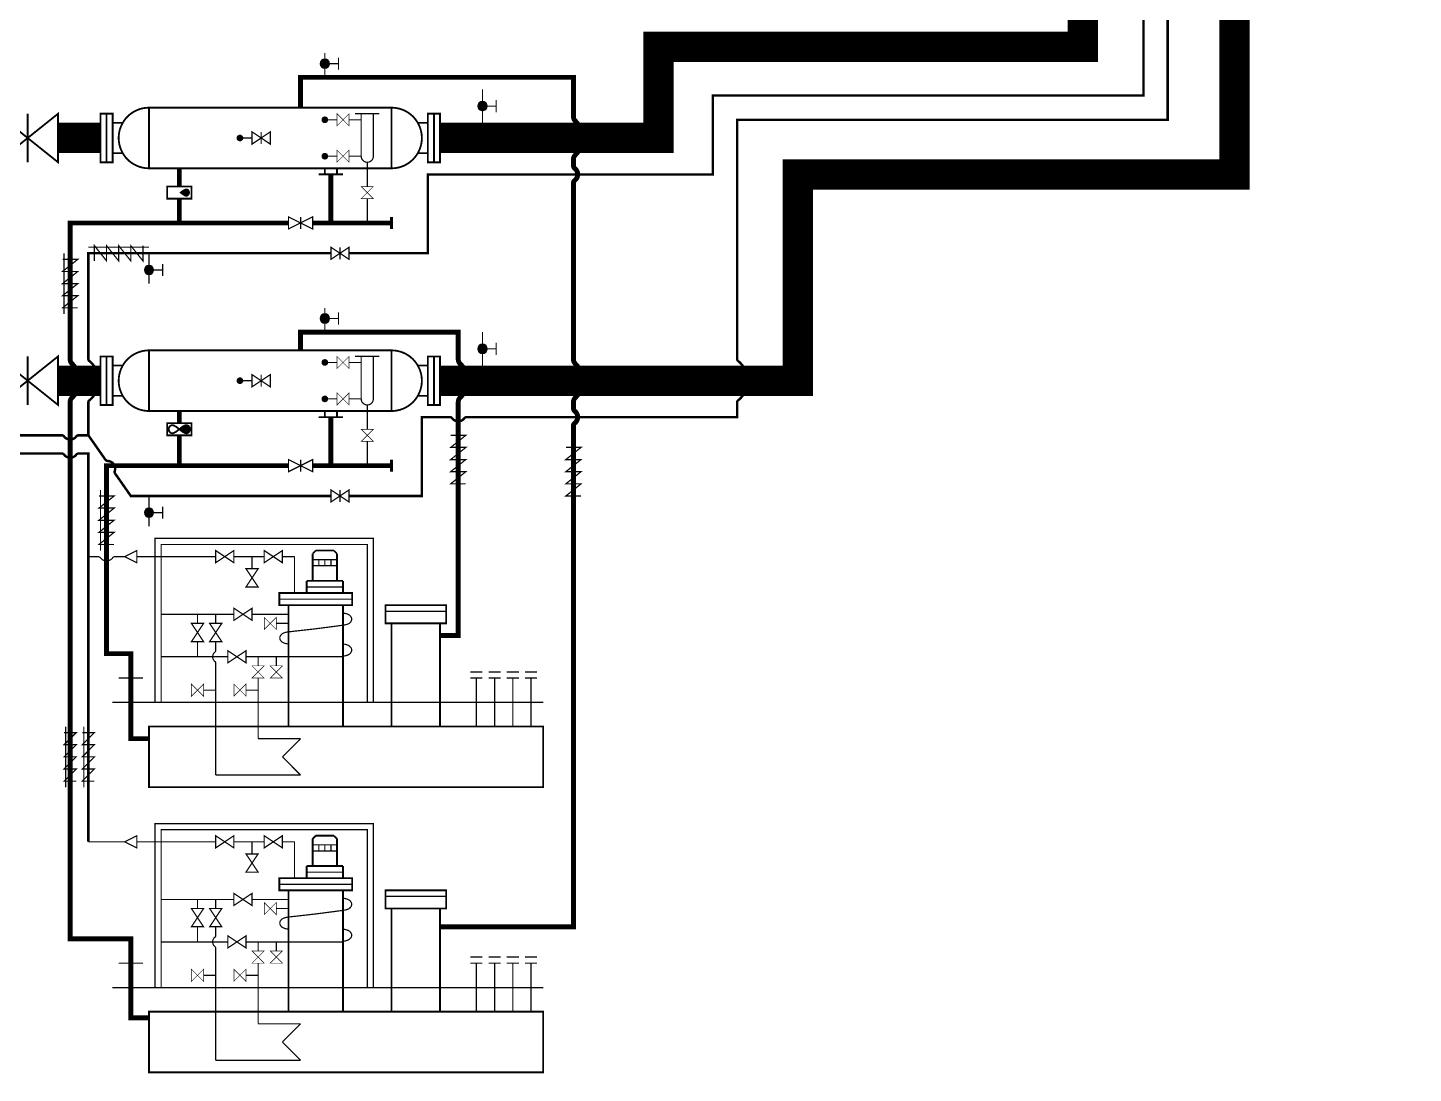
# Model space of a CAD drawing. Header units: millimetres. Extents: x 0 to 2500, y 0 to 1760.
# Drawn here: x 2044 to 2272.5, y 1408.8 to 1581.2 of the extents above; entities that cross this region are included whole.
import ezdxf

# ---------------------------------------------------------------- set-up
doc = ezdxf.new("R2010")
doc.units = ezdxf.units.MM
for name, color, linetype in [('Вентили 10', 7, 'Continuous'), ('Вентили 50', 7, 'Continuous'), ('Емкости', 7, 'Continuous'), ('Задвижки 100', 7, 'Continuous'), ('Задвижки 1000', 7, 'Continuous'), ('Задвижки 50', 7, 'Continuous'), ('Краны 15', 7, 'Continuous'), ('Трубы 1020', 7, 'Continuous'), ('Трубы 108', 7, 'Continuous'), ('Трубы 25', 7, 'Continuous'), ('Трубы 32', 7, 'Continuous'), ('Трубы 57', 7, 'Continuous')]:
    doc.layers.add(name, color=color, linetype=linetype)

# ---------------------------------------------------------------- blocks, each defined once
blk = doc.blocks.new('Вентиль 10')
at = {"layer": 'Вентили 10', "const_width": 0.1}
blk.add_lwpolyline([(2, -1), (2, 1), (0, -1), (0, 1)], close=True, dxfattribs=at)
blk = doc.blocks.new('Задвижка 50')
at = {"layer": 'Задвижки 50', "const_width": 0.2}
blk.add_lwpolyline([(3, -1), (3, 1), (0, -1), (0, 1)], close=True, dxfattribs=at)
blk.add_lwpolyline([(1.5, 1), (1.5, -1)], dxfattribs=at)
blk = doc.blocks.new('Кран 15')
at = {"layer": 'Краны 15'}
blk.add_hatch(color=256, dxfattribs=at).paths.add_polyline_path([(-0.75, 0.75, 1), (0.75, 0.75, 1)])
at = {"layer": 'Краны 15', "const_width": 0.2}
for points in [[(-2.25, 1.75), (-2.25, -0.25)], [(-0.75, 0.75), (-2.25, 0.75)]]:
    blk.add_lwpolyline(points, dxfattribs=at)
at = {"layer": 'Краны 15'}
blk.add_lwpolyline([(-0.75, 0.75, 1), (0.75, 0.75, 1), (-0.75, 0.75, 1)], format="xyb", dxfattribs=at)
blk = doc.blocks.new('Заглушка 108')
at = {"layer": 'Трубы 108', "const_width": 0.5}
blk.add_lwpolyline([(0, 1), (0, -1)], dxfattribs=at)
blk = doc.blocks.new('Задвижка 100')
at = {"layer": 'Задвижки 100', "const_width": 0.2}
blk.add_lwpolyline([(0, -1), (0, 1), (4, -1), (4, 1)], close=True, dxfattribs=at)
blk.add_lwpolyline([(2, 1), (2, -1)], dxfattribs=at)
blk = doc.blocks.new('Пересеч. 57-108')
at = {"layer": 'Трубы 57', "const_width": 0.4}
blk.add_lwpolyline([(-1.4, 0, -0.236068), (-1, -0.2, 0.236068), (0, -0.7, 0.236068), (1, -0.2, -0.236068), (1.4, 0)], format="xyb", dxfattribs=at)
blk = doc.blocks.new('Задвижки 1000')
at = {"layer": 'Задвижки 1000', "const_width": 0.3}
blk.add_lwpolyline([(10, -4), (10, 4), (0, -4), (0, 4)], close=True, dxfattribs=at)
blk.add_lwpolyline([(5, 4), (5, -4)], dxfattribs=at)
blk = doc.blocks.new('Пересеч. 108-720')
at = {"layer": 'Трубы 108', "const_width": 0.8}
blk.add_lwpolyline([(-3.5, 0, -0.205258), (-2.8, -0.3, 0.20548), (0, -1.5, 0.20548), (2.8, -0.3, -0.205258), (3.5, 0)], format="xyb", dxfattribs=at)
blk = doc.blocks.new('Пересеч. 57-1020')
at = {"layer": 'Трубы 57'}
blk.add_lwpolyline([(-3.5, 0, 0.4, 0.4, -0.236068), (-3.3, -0.1, 0.4, 0.4, 0.215584), (0, -1.8, 0.4, 0.4, 0.215584), (3.3, -0.1, 0.4, 0.4, -0.236068), (3.5, 0, 0, 0, 0)], format="xyseb", dxfattribs=at)
blk = doc.blocks.new('Пересеч. 108-108')
at = {"layer": 'Трубы 108'}
blk.add_lwpolyline([(-1.4, 0, 0.8, 0.8, -0.236068), (-1, -0.2, 0.8, 0.8, 0.236068), (0, -0.7, 0.8, 0.8, 0.236068), (1, -0.2, 0.8, 0.8, -0.236068), (1.4, 0, 0, 0, 0)], format="xyseb", dxfattribs=at)
blk = doc.blocks.new('Вентиль 50')
at = {"layer": 'Вентили 50', "const_width": 0.2}
blk.add_lwpolyline([(3, -1), (3, 1), (0, -1), (0, 1)], close=True, dxfattribs=at)
blk = doc.blocks.new('Пересеч. 32-159')
at = {"layer": 'Трубы 32', "const_width": 0.2}
blk.add_lwpolyline([(-1.4, 0, -0.236068), (-1, -0.2, 0.236068), (0, -0.7, 0.236068), (1, -0.2, -0.236068), (1.4, 0)], format="xyb", dxfattribs=at)
blk = doc.blocks.new('Стрелка 32 п.')
at = {"layer": 'Трубы 32', "const_width": 0.2}
blk.add_lwpolyline([(-1, 0), (1, 0), (0, -2)], close=True, dxfattribs=at)

msp = doc.modelspace()

# ---------------------------------------------------------------- hatches: boundary and pattern name
for points in [[(2069.76, 1554.54), (2069.61, 1554.46), (2069.46, 1554.36), (2069.31, 1554.24), (2069.16, 1554.12), (2069, 1554), (2069.16, 1553.88), (2069.31, 1553.76), (2069.46, 1553.64), (2069.61, 1553.54), (2069.76, 1553.46), (2069.9, 1553.39), (2070.04, 1553.35), (2070.17, 1553.33), (2070.29, 1553.35), (2070.4, 1553.39), (2070.5, 1553.46), (2070.58, 1553.54), (2070.65, 1553.64), (2070.71, 1553.76), (2070.74, 1553.88), (2070.75, 1554), (2070.74, 1554.12), (2070.71, 1554.24), (2070.65, 1554.36), (2070.58, 1554.46), (2070.5, 1554.54), (2070.4, 1554.61), (2070.29, 1554.65), (2070.17, 1554.67), (2070.04, 1554.65), (2069.9, 1554.61)], [(2069.76, 1515.54), (2069.61, 1515.46), (2069.46, 1515.36), (2069.31, 1515.24), (2069.16, 1515.12), (2069, 1515), (2069.16, 1514.88), (2069.31, 1514.76), (2069.46, 1514.64), (2069.61, 1514.54), (2069.76, 1514.46), (2069.9, 1514.39), (2070.04, 1514.35), (2070.17, 1514.33), (2070.29, 1514.35), (2070.4, 1514.39), (2070.5, 1514.46), (2070.58, 1514.54), (2070.65, 1514.64), (2070.71, 1514.76), (2070.74, 1514.88), (2070.75, 1515), (2070.74, 1515.12), (2070.71, 1515.24), (2070.65, 1515.36), (2070.58, 1515.46), (2070.5, 1515.54), (2070.4, 1515.61), (2070.29, 1515.65), (2070.17, 1515.67), (2070.04, 1515.65), (2069.9, 1515.61)]]:
    msp.add_hatch(color=256).paths.add_polyline_path(points)
at = {"layer": 'Емкости'}
for points in [[(2093.5, 1566, 1), (2092.5, 1566, 1)], [(2079.5, 1563, 1), (2078.5, 1563, 1)], [(2093.5, 1560, 1), (2092.5, 1560, 1)], [(2093.5, 1526, 1), (2092.5, 1526, 1)], [(2079.5, 1523, 1), (2078.5, 1523, 1)], [(2093.5, 1520, 1), (2092.5, 1520, 1)]]:
    msp.add_hatch(color=256, dxfattribs=at).paths.add_polyline_path(points)

# ---------------------------------------------------------------- linework, layer by layer
at = {"const_width": 0.3}
for points in [[(2067, 1555), (2071, 1555), (2071, 1553), (2067, 1553)], [(2067, 1516), (2071, 1516), (2071, 1514), (2067, 1514)], [(2067.83, 1515.67), (2067.96, 1515.65), (2068.1, 1515.61), (2068.24, 1515.54), (2068.39, 1515.46), (2068.54, 1515.36), (2068.69, 1515.24), (2068.84, 1515.12), (2069, 1515), (2069.16, 1514.88), (2069.31, 1514.76), (2069.46, 1514.64), (2069.61, 1514.54), (2069.76, 1514.46), (2069.9, 1514.39), (2070.04, 1514.35), (2070.17, 1514.33), (2070.29, 1514.35), (2070.4, 1514.39), (2070.5, 1514.46), (2070.58, 1514.54), (2070.65, 1514.64), (2070.71, 1514.76), (2070.74, 1514.88), (2070.75, 1515), (2070.74, 1515.12), (2070.71, 1515.24), (2070.65, 1515.36), (2070.58, 1515.46), (2070.5, 1515.54), (2070.4, 1515.61), (2070.29, 1515.65), (2070.17, 1515.67), (2070.04, 1515.65), (2069.9, 1515.61), (2069.76, 1515.54), (2069.61, 1515.46), (2069.46, 1515.36), (2069.31, 1515.24), (2069.16, 1515.12), (2069, 1515), (2068.84, 1514.88), (2068.69, 1514.76), (2068.54, 1514.64), (2068.39, 1514.54), (2068.24, 1514.46), (2068.1, 1514.39), (2067.96, 1514.35), (2067.83, 1514.33), (2067.71, 1514.35), (2067.6, 1514.39), (2067.5, 1514.46), (2067.42, 1514.54), (2067.35, 1514.64), (2067.29, 1514.76), (2067.26, 1514.88), (2067.25, 1515), (2067.26, 1515.12), (2067.29, 1515.24), (2067.35, 1515.36), (2067.42, 1515.46), (2067.5, 1515.54), (2067.6, 1515.61), (2067.71, 1515.65)], [(2097.5, 1488), (2097.5, 1486), (2085.5, 1486), (2085.5, 1488)], [(2113, 1486), (2113, 1483), (2103, 1483), (2103, 1486)], [(2064, 1466), (2064, 1456), (2129, 1456), (2129, 1466)], [(2097.5, 1441), (2097.5, 1439), (2085.5, 1439), (2085.5, 1441)], [(2113, 1439), (2113, 1436), (2103, 1436), (2103, 1439)], [(2064, 1419), (2064, 1409), (2129, 1409), (2129, 1419)]]:
    msp.add_lwpolyline(points, close=True, dxfattribs=at)
for points, const_width in [([(2064, 1545), (2054, 1545)], 0.2), ([(2050, 1544), (2050, 1534)], 0.2), ([(2056, 1505), (2056, 1495)], 0.2), ([(2091.5, 1495), (2091, 1494.5)], 0.3), ([(2091, 1490), (2091, 1494.5)], 0.3), ([(2094.5, 1495), (2091.5, 1495)], 0.3), ([(2095, 1494.5), (2094.5, 1495)], 0.3), ([(2095, 1490), (2095, 1494.5)], 0.3), ([(2095, 1493.5), (2091, 1493.5)], 0.2), ([(2095, 1492.5), (2091, 1492.5)], 0.2), ([(2092, 1493.5), (2092, 1492.5)], 0.2), ([(2093, 1493.5), (2093, 1492.5)], 0.2), ([(2094, 1493.5), (2094, 1492.5)], 0.2), ([(2096, 1490), (2090, 1490)], 0.3), ([(2090, 1490), (2090, 1488)], 0.3), ([(2096, 1488), (2096, 1490)], 0.3), ([(2096, 1489), (2090, 1489)], 0.2), ([(2097.5, 1487), (2085.5, 1487)], 0.2), ([(2087, 1466), (2087, 1486)], 0.3), ([(2096, 1466), (2096, 1486)], 0.3), ([(2113, 1485), (2103, 1485)], 0.2), ([(2104, 1466), (2104, 1483)], 0.3), ([(2112, 1466), (2112, 1483)], 0.3), ([(2119, 1475), (2117, 1475)], 0.2), ([(2119, 1474), (2117, 1474)], 0.2), ([(2118, 1466), (2118, 1474)], 0.2), ([(2122, 1475), (2120, 1475)], 0.2), ([(2122, 1474), (2120, 1474)], 0.2), ([(2121, 1466), (2121, 1474)], 0.2), ([(2125, 1475), (2123, 1475)], 0.2), ([(2125, 1474), (2123, 1474)], 0.2), ([(2124, 1466), (2124, 1474)], 0.2), ([(2128, 1475), (2126, 1475)], 0.2), ([(2128, 1474), (2126, 1474)], 0.2), ([(2127, 1466), (2127, 1474)], 0.2), ([(2050.25, 1466), (2050.25, 1456)], 0.2), ([(2053.25, 1466), (2053.25, 1456)], 0.2), ([(2091.5, 1448), (2091, 1447.5)], 0.3), ([(2091, 1443), (2091, 1447.5)], 0.3), ([(2095, 1446.5), (2091, 1446.5)], 0.2), ([(2094.5, 1448), (2091.5, 1448)], 0.3), ([(2092, 1446.5), (2092, 1445.5)], 0.2), ([(2093, 1446.5), (2093, 1445.5)], 0.2), ([(2094, 1446.5), (2094, 1445.5)], 0.2), ([(2095, 1447.5), (2094.5, 1448)], 0.3), ([(2095, 1443), (2095, 1447.5)], 0.3), ([(2095, 1445.5), (2091, 1445.5)], 0.2), ([(2096, 1443), (2090, 1443)], 0.3), ([(2090, 1443), (2090, 1441)], 0.3), ([(2096, 1442), (2090, 1442)], 0.2), ([(2096, 1441), (2096, 1443)], 0.3), ([(2097.5, 1440), (2085.5, 1440)], 0.2), ([(2087, 1419), (2087, 1439)], 0.3), ([(2096, 1419), (2096, 1439)], 0.3), ([(2113, 1438), (2103, 1438)], 0.2), ([(2104, 1419), (2104, 1436)], 0.3), ([(2112, 1419), (2112, 1436)], 0.3), ([(2119, 1428), (2117, 1428)], 0.2), ([(2119, 1427), (2117, 1427)], 0.2), ([(2118, 1419), (2118, 1427)], 0.2), ([(2122, 1428), (2120, 1428)], 0.2), ([(2122, 1427), (2120, 1427)], 0.2), ([(2121, 1419), (2121, 1427)], 0.2), ([(2125, 1428), (2123, 1428)], 0.2), ([(2125, 1427), (2123, 1427)], 0.2), ([(2124, 1419), (2124, 1427)], 0.2), ([(2128, 1428), (2126, 1428)], 0.2), ([(2128, 1427), (2126, 1427)], 0.2), ([(2127, 1419), (2127, 1427)], 0.2)]:
    msp.add_lwpolyline(points, dxfattribs=dict(const_width=const_width))
for points in [[(2063, 1545.25, 0.2, 0.2, 0), (2063, 1542.75, 0.2, 0.2, 0), (2061, 1545.25, 0.2, 0.2, 0), (2061, 1542.75, 0.2, 0.2, 0), (2059, 1545.25, 0.2, 0.2, 0), (2059, 1542.75, 0.2, 0.2, 0), (2057, 1545.25, 0.2, 0.2, 0), (2057, 1542.75, 0.2, 0.2, 0), (2055, 1545.25, 0.2, 0.2, 0), (2055, 1542.75, 0, 0, 0)], [(2049.75, 1543, 0.2, 0.2, 0), (2052.25, 1543, 0.2, 0.2, 0), (2049.75, 1541, 0.2, 0.2, 0), (2052.25, 1541, 0.2, 0.2, 0), (2049.75, 1539, 0.2, 0.2, 0), (2052.25, 1539, 0.2, 0.2, 0), (2049.75, 1537, 0.2, 0.2, 0), (2052.25, 1537, 0.2, 0.2, 0), (2049.75, 1535, 0.2, 0.2, 0), (2052.25, 1535, 0, 0, 0)], [(2113.75, 1514, 0.2, 0.2, 0), (2116.25, 1514, 0.2, 0.2, 0), (2113.75, 1512, 0.2, 0.2, 0), (2116.25, 1512, 0.2, 0.2, 0), (2113.75, 1510, 0.2, 0.2, 0), (2116.25, 1510, 0.2, 0.2, 0), (2113.75, 1508, 0.2, 0.2, 0), (2116.25, 1508, 0.2, 0.2, 0), (2113.75, 1506, 0.2, 0.2, 0), (2116.25, 1506, 0, 0, 0)], [(2132.75, 1512, 0.2, 0.2, 0), (2135.25, 1512, 0.2, 0.2, 0), (2132.75, 1510, 0.2, 0.2, 0), (2135.25, 1510, 0.2, 0.2, 0), (2132.75, 1508, 0.2, 0.2, 0), (2135.25, 1508, 0.2, 0.2, 0), (2132.75, 1506, 0.2, 0.2, 0), (2135.25, 1506, 0.2, 0.2, 0), (2132.75, 1504, 0.2, 0.2, 0), (2135.25, 1504, 0, 0, 0)], [(2055.75, 1504, 0.2, 0.2, 0), (2058.25, 1504, 0.2, 0.2, 0), (2055.75, 1502, 0.2, 0.2, 0), (2058.25, 1502, 0.2, 0.2, 0), (2055.75, 1500, 0.2, 0.2, 0), (2058.25, 1500, 0.2, 0.2, 0), (2055.75, 1498, 0.2, 0.2, 0), (2058.25, 1498, 0.2, 0.2, 0), (2055.75, 1496, 0.2, 0.2, 0), (2058.25, 1496, 0, 0, 0)], [(2101, 1470, 0.2, 0.2, 0), (2101, 1497, 0.2, 0.2, 0), (2065, 1497, 0.2, 0.2, 0), (2065, 1470, 0, 0, 0)], [(2100, 1470, 0.2, 0.2, 0), (2100, 1496, 0.2, 0.2, 0), (2066, 1496, 0.2, 0.2, 0), (2066, 1470, 0, 0, 0)], [(2050, 1465, 0.2, 0.2, 0), (2052, 1465, 0.2, 0.2, 0), (2050, 1463, 0.2, 0.2, 0), (2052, 1463, 0.2, 0.2, 0), (2050, 1461, 0.2, 0.2, 0), (2052, 1461, 0.2, 0.2, 0), (2050, 1459, 0.2, 0.2, 0), (2052, 1459, 0.2, 0.2, 0), (2050, 1457, 0.2, 0.2, 0), (2052, 1457, 0, 0, 0)], [(2053, 1465, 0.2, 0.2, 0), (2055, 1465, 0.2, 0.2, 0), (2053, 1463, 0.2, 0.2, 0), (2055, 1463, 0.2, 0.2, 0), (2053, 1461, 0.2, 0.2, 0), (2055, 1461, 0.2, 0.2, 0), (2053, 1459, 0.2, 0.2, 0), (2055, 1459, 0.2, 0.2, 0), (2053, 1457, 0.2, 0.2, 0), (2055, 1457, 0, 0, 0)], [(2101, 1423, 0.2, 0.2, 0), (2101, 1450, 0.2, 0.2, 0), (2065, 1450, 0.2, 0.2, 0), (2065, 1423, 0, 0, 0)], [(2100, 1423, 0.2, 0.2, 0), (2100, 1449, 0.2, 0.2, 0), (2066, 1449, 0.2, 0.2, 0), (2066, 1423, 0, 0, 0)]]:
    msp.add_lwpolyline(points, format="xyseb")
for points in [[(2058, 1470), (2129, 1470)], [(2058, 1423), (2129, 1423)]]:
    msp.add_lwpolyline(points)
at = {"layer": 'Емкости'}
for points, const_width in [([(2064, 1568, 1), (2064, 1558)], 0.3), ([(2104, 1558, 1), (2104, 1568)], 0.3), ([(2092.5, 1566, 1), (2093.5, 1566, 1), (2092.5, 1566, 0.991012)], 0.1), ([(2078.5, 1563, 1), (2079.5, 1563, 1), (2078.5, 1563, 0.991012)], 0.1), ([(2092.5, 1560, 1), (2093.5, 1560, 1), (2092.5, 1560, 0.991012)], 0.1), ([(2099, 1560, 1), (2101, 1560)], 0.2), ([(2064, 1528, 1), (2064, 1518)], 0.3), ([(2092.5, 1526, 1), (2093.5, 1526, 1), (2092.5, 1526, 0.991012)], 0.1), ([(2104, 1518, 1), (2104, 1528)], 0.3), ([(2078.5, 1523, 1), (2079.5, 1523, 1), (2078.5, 1523, 0.991012)], 0.1), ([(2092.5, 1520, 1), (2093.5, 1520, 1), (2092.5, 1520, 0.991012)], 0.1), ([(2099, 1520, 1), (2101, 1520)], 0.2)]:
    msp.add_lwpolyline(points, format="xyb", dxfattribs=dict(at, const_width=const_width))
at = {"layer": 'Емкости', "const_width": 0.3}
for points in [[(2064, 1568), (2104, 1568), (2104, 1558), (2064, 1558)], [(2058, 1567), (2056, 1567), (2056, 1559), (2058, 1559)], [(2110, 1567), (2112, 1567), (2112, 1559), (2110, 1559)], [(2058, 1527), (2056, 1527), (2056, 1519), (2058, 1519)], [(2064, 1528), (2104, 1528), (2104, 1518), (2064, 1518)], [(2110, 1527), (2112, 1527), (2112, 1519), (2110, 1519)]]:
    msp.add_lwpolyline(points, close=True, dxfattribs=at)
at = {"layer": 'Емкости'}
for points, const_width in [([(2057, 1567), (2057, 1559)], 0.3), ([(2058, 1565.5), (2059.67, 1565.5)], 0.3), ([(2098, 1567), (2102, 1567)], 0.2), ([(2099, 1567), (2099, 1560)], 0.2), ([(2101, 1567), (2101, 1560)], 0.2), ([(2110, 1565.5), (2108.33, 1565.5)], 0.3), ([(2111, 1567), (2111, 1559)], 0.3), ([(2059.67, 1560.5), (2058, 1560.5)], 0.3), ([(2108.33, 1560.5), (2110, 1560.5)], 0.3), ([(2092, 1557), (2096, 1557)], 0.3), ([(2093, 1558), (2093, 1557)], 0.3), ([(2095, 1558), (2095, 1557)], 0.3), ([(2057, 1527), (2057, 1519)], 0.3), ([(2098, 1527), (2102, 1527)], 0.2), ([(2099, 1527), (2099, 1520)], 0.2), ([(2101, 1527), (2101, 1520)], 0.2), ([(2111, 1527), (2111, 1519)], 0.3), ([(2058, 1525.5), (2059.67, 1525.5)], 0.3), ([(2110, 1525.5), (2108.33, 1525.5)], 0.3), ([(2059.67, 1520.5), (2058, 1520.5)], 0.3), ([(2108.33, 1520.5), (2110, 1520.5)], 0.3), ([(2093, 1518), (2093, 1517)], 0.3), ([(2095, 1518), (2095, 1517)], 0.3), ([(2092, 1517), (2096, 1517)], 0.3)]:
    msp.add_lwpolyline(points, dxfattribs=dict(at, const_width=const_width))
at = {"layer": 'Трубы 1020'}
for points in [[(2112, 1563, 5, 5, 0), (2148, 1563, 5, 5, 0), (2148, 1578, 5, 5, 0), (2218, 1578, 5, 5, 0), (2218, 1673, 5, 5, 0), (2185, 1673, 0, 0, 0)], [(2112, 1523, 5, 5, 0), (2171, 1523, 5, 5, 0), (2171, 1557, 5, 5, 0), (2243, 1557, 5, 5, 0), (2243, 1673, 5, 5, 0), (2270, 1673, 0, 0, 0)]]:
    msp.add_lwpolyline(points, format="xyseb", dxfattribs=at)
at = {"layer": 'Трубы 1020', "const_width": 5}
for points in [[(2049, 1563), (2056, 1563)], [(2049, 1523), (2056, 1523)]]:
    msp.add_lwpolyline(points, dxfattribs=at)
at = {"layer": 'Трубы 108'}
for points, const_width in [([(2089, 1568), (2089, 1573), (2134, 1573), (2134, 1566.5)], 0.8), ([(2069, 1558), (2069, 1555)], 0.8), ([(2134, 1559.5), (2134, 1558.4)], 0.8), ([(2094, 1557), (2094, 1549)], 0.8), ([(2134, 1555.6), (2134, 1526.5)], 0.8), ([(2069, 1553), (2069, 1549)], 0.8), ([(2087, 1549), (2051, 1549), (2051, 1526.5)], 0.8), ([(2104, 1549), (2091, 1549)], 0.8), ([(2089, 1528), (2089, 1531), (2115, 1531), (2115, 1526.5)], 0.8), ([(2051, 1519.5), (2051, 1431), (2061, 1431), (2061, 1418), (2064, 1418)], 0.8), ([(2115, 1519.5), (2115, 1481), (2112, 1481)], 0.8), ([(2134, 1519.5), (2134, 1518.4)], 0.8), ([(2069, 1518), (2069, 1516)], 0.8), ([(2094, 1517), (2094, 1509)], 0.8), ([(2134, 1515.6), (2134, 1433), (2112, 1433)], 0.8), ([(2069, 1514), (2069, 1509)], 0.8), ([(2059, 1474), (2063, 1474)], 0.2), ([(2059, 1427), (2063, 1427)], 0.2)]:
    msp.add_lwpolyline(points, dxfattribs=dict(at, const_width=const_width))
for points in [[(2087, 1509, 0.8, 0.8, 0), (2057, 1509, 0.8, 0.8, 0), (2057, 1478, 0.8, 0.8, 0), (2061, 1478, 0.8, 0.8, 0), (2061, 1464, 0.8, 0.8, 0), (2064, 1464, 0, 0, 0)], [(2104, 1509, 0.8, 0.8, 0), (2091, 1509, 0.8, 0.8, 0)]]:
    msp.add_lwpolyline(points, format="xyseb", dxfattribs=at)
at = {"layer": 'Трубы 25', "const_width": 0.2}
for points in [[(2093, 1573), (2093, 1577)], [(2119, 1563), (2119, 1571)], [(2093, 1566), (2095, 1566)], [(2097, 1566), (2099, 1566)], [(2079, 1563), (2081, 1563)], [(2093, 1560), (2095, 1560)], [(2097, 1560), (2099, 1560)], [(2100, 1559), (2100, 1555)], [(2100, 1553), (2100, 1549)], [(2064, 1539), (2064, 1544)], [(2093, 1531), (2093, 1535)], [(2119, 1523), (2119, 1531)], [(2093, 1526), (2095, 1526)], [(2097, 1526), (2099, 1526)], [(2079, 1523), (2081, 1523)], [(2093, 1520), (2095, 1520)], [(2097, 1520), (2099, 1520)], [(2100, 1519), (2100, 1515)], [(2100, 1513), (2100, 1509)], [(2064, 1499), (2064, 1504)]]:
    msp.add_lwpolyline(points, dxfattribs=at)
at = {"layer": 'Трубы 32', "const_width": 0.2}
for points in [[(2054, 1494), (2055.6, 1494)], [(2058.4, 1494), (2060, 1494)], [(2062, 1494), (2075, 1494)], [(2078, 1494), (2083, 1494)], [(2081, 1494), (2081, 1492)], [(2086, 1494), (2088, 1494)], [(2088, 1494), (2088, 1488)], [(2078, 1484.5), (2066, 1484.5)], [(2072, 1484.5), (2072, 1483)], [(2087, 1484.5), (2081, 1484.5)], [(2087, 1483), (2085, 1483)], [(2096, 1484.7), (2096.28, 1484.66), (2096.5, 1484.61), (2096.69, 1484.55), (2096.84, 1484.49), (2096.97, 1484.42), (2097.07, 1484.36), (2097.14, 1484.29), (2097.21, 1484.22), (2097.26, 1484.15), (2097.31, 1484.08), (2097.35, 1484.02), (2097.38, 1483.95), (2097.4, 1483.89), (2097.42, 1483.83), (2097.43, 1483.76), (2097.43, 1483.7), (2097.43, 1483.64), (2097.42, 1483.57), (2097.4, 1483.51), (2097.38, 1483.45), (2097.35, 1483.38), (2097.31, 1483.32), (2097.26, 1483.25), (2097.21, 1483.18), (2097.14, 1483.11), (2097.07, 1483.04), (2096.97, 1482.98), (2096.84, 1482.91), (2096.69, 1482.85), (2096.5, 1482.79), (2096.28, 1482.74), (2096, 1482.7)], [(2087, 1479.6), (2086.72, 1479.64), (2086.5, 1479.69), (2086.31, 1479.75), (2086.16, 1479.81), (2086.03, 1479.88), (2085.93, 1479.94), (2085.86, 1480.01), (2085.79, 1480.08), (2085.74, 1480.15), (2085.69, 1480.22), (2085.65, 1480.28), (2085.62, 1480.35), (2085.6, 1480.41), (2085.58, 1480.47), (2085.57, 1480.54), (2085.57, 1480.6), (2085.57, 1480.66), (2085.58, 1480.73), (2085.6, 1480.79), (2085.62, 1480.85), (2085.65, 1480.92), (2085.69, 1480.98), (2085.74, 1481.05), (2085.79, 1481.12), (2085.86, 1481.19), (2085.93, 1481.26), (2086.03, 1481.32), (2086.16, 1481.39), (2086.31, 1481.45), (2086.5, 1481.51), (2086.72, 1481.56), (2087, 1481.6)], [(2087, 1481.6), (2088.49, 1481.77), (2089.67, 1481.9), (2090.64, 1482.01), (2091.5, 1482.11), (2092.36, 1482.22), (2093.33, 1482.35), (2094.51, 1482.5), (2096, 1482.7)], [(2072, 1480), (2072, 1477.5)], [(2096, 1479.6), (2096.28, 1479.56), (2096.5, 1479.51), (2096.69, 1479.45), (2096.84, 1479.39), (2096.97, 1479.32), (2097.07, 1479.26), (2097.14, 1479.19), (2097.21, 1479.12), (2097.26, 1479.05), (2097.31, 1478.98), (2097.35, 1478.92), (2097.38, 1478.85), (2097.4, 1478.79), (2097.42, 1478.73), (2097.43, 1478.66), (2097.43, 1478.6), (2097.43, 1478.54), (2097.42, 1478.47), (2097.4, 1478.41), (2097.38, 1478.35), (2097.35, 1478.28), (2097.31, 1478.22), (2097.26, 1478.15), (2097.21, 1478.08), (2097.14, 1478.01), (2097.07, 1477.94), (2096.97, 1477.88), (2096.84, 1477.81), (2096.69, 1477.75), (2096.5, 1477.69), (2096.28, 1477.64), (2096, 1477.6)], [(2077, 1477.5), (2066, 1477.5)], [(2096, 1477.5), (2080, 1477.5)], [(2082, 1476), (2082, 1477.5)], [(2085, 1477.5), (2085, 1476)], [(2082, 1464), (2082, 1474)], [(2075, 1472), (2073, 1472)], [(2082, 1472), (2080, 1472)], [(2089, 1464), (2082, 1464)], [(2086, 1461), (2089, 1464)], [(2089, 1458), (2086, 1461)], [(2075, 1458), (2089, 1458)], [(2054, 1447), (2060, 1447)], [(2062, 1447), (2075, 1447)], [(2078, 1447), (2083, 1447)], [(2081, 1447), (2081, 1445)], [(2086, 1447), (2088, 1447)], [(2088, 1447), (2088, 1441)], [(2078, 1437.5), (2066, 1437.5)], [(2072, 1437.5), (2072, 1436)], [(2087, 1437.5), (2081, 1437.5)], [(2096, 1437.7), (2096.28, 1437.66), (2096.5, 1437.61), (2096.69, 1437.55), (2096.84, 1437.49), (2096.97, 1437.42), (2097.07, 1437.36), (2097.14, 1437.29), (2097.21, 1437.22), (2097.26, 1437.15), (2097.31, 1437.08), (2097.35, 1437.02), (2097.38, 1436.95), (2097.4, 1436.89), (2097.42, 1436.83), (2097.43, 1436.76), (2097.43, 1436.7), (2097.43, 1436.64), (2097.42, 1436.57), (2097.4, 1436.51), (2097.38, 1436.45), (2097.35, 1436.38), (2097.31, 1436.32), (2097.26, 1436.25), (2097.21, 1436.18), (2097.14, 1436.11), (2097.07, 1436.04), (2096.97, 1435.98), (2096.84, 1435.91), (2096.69, 1435.85), (2096.5, 1435.79), (2096.28, 1435.74), (2096, 1435.7)], [(2087, 1436), (2085, 1436)], [(2087, 1434.6), (2088.49, 1434.77), (2089.67, 1434.9), (2090.64, 1435.01), (2091.5, 1435.11), (2092.36, 1435.22), (2093.33, 1435.35), (2094.51, 1435.5), (2096, 1435.7)], [(2072, 1433), (2072, 1430.5)], [(2087, 1432.6), (2086.72, 1432.64), (2086.5, 1432.69), (2086.31, 1432.75), (2086.16, 1432.81), (2086.03, 1432.88), (2085.93, 1432.94), (2085.86, 1433.01), (2085.79, 1433.08), (2085.74, 1433.15), (2085.69, 1433.22), (2085.65, 1433.28), (2085.62, 1433.35), (2085.6, 1433.41), (2085.58, 1433.47), (2085.57, 1433.54), (2085.57, 1433.6), (2085.57, 1433.66), (2085.58, 1433.73), (2085.6, 1433.79), (2085.62, 1433.85), (2085.65, 1433.92), (2085.69, 1433.98), (2085.74, 1434.05), (2085.79, 1434.12), (2085.86, 1434.19), (2085.93, 1434.26), (2086.03, 1434.32), (2086.16, 1434.39), (2086.31, 1434.45), (2086.5, 1434.51), (2086.72, 1434.56), (2087, 1434.6)], [(2096, 1432.6), (2096.28, 1432.56), (2096.5, 1432.51), (2096.69, 1432.45), (2096.84, 1432.39), (2096.97, 1432.32), (2097.07, 1432.26), (2097.14, 1432.19), (2097.21, 1432.12), (2097.26, 1432.05), (2097.31, 1431.98), (2097.35, 1431.92), (2097.38, 1431.85), (2097.4, 1431.79), (2097.42, 1431.73), (2097.43, 1431.66), (2097.43, 1431.6), (2097.43, 1431.54), (2097.42, 1431.47), (2097.4, 1431.41), (2097.38, 1431.35), (2097.35, 1431.28), (2097.31, 1431.22), (2097.26, 1431.15), (2097.21, 1431.08), (2097.14, 1431.01), (2097.07, 1430.94), (2096.97, 1430.88), (2096.84, 1430.81), (2096.69, 1430.75), (2096.5, 1430.69), (2096.28, 1430.64), (2096, 1430.6)], [(2077, 1430.5), (2066, 1430.5)], [(2096, 1430.5), (2080, 1430.5)], [(2082, 1429), (2082, 1430.5)], [(2085, 1430.5), (2085, 1429)], [(2082, 1417), (2082, 1427)], [(2075, 1425), (2073, 1425)], [(2082, 1425), (2080, 1425)], [(2089, 1417), (2082, 1417)], [(2086, 1414), (2089, 1417)], [(2089, 1411), (2086, 1414)], [(2075, 1411), (2089, 1411)]]:
    msp.add_lwpolyline(points, dxfattribs=at)
at = {"layer": 'Трубы 32'}
for points in [[(2075, 1484.5, 0.2, 0.2, 0), (2075, 1483, 0.2, 0.2, 0)], [(2075, 1480, 0.2, 0.2, 0), (2075, 1478.5, 0.2, 0.2, -0.236068), (2074.9, 1478.3, 0.2, 0.2, 0.236068), (2074.5, 1477.5, 0.2, 0.2, 0.236068), (2074.9, 1476.7, 0.2, 0.2, -0.236068), (2075, 1476.5, 0.2, 0.2, 0), (2075, 1458, 0, 0, 0)], [(2075, 1437.5, 0.2, 0.2, 0), (2075, 1436, 0.2, 0.2, 0)], [(2075, 1433, 0.2, 0.2, 0), (2075, 1431.5, 0.2, 0.2, -0.236068), (2074.9, 1431.3, 0.2, 0.2, 0.236068), (2074.5, 1430.5, 0.2, 0.2, 0.236068), (2074.9, 1429.7, 0.2, 0.2, -0.236068), (2075, 1429.5, 0.2, 0.2, 0), (2075, 1411, 0, 0, 0)]]:
    msp.add_lwpolyline(points, format="xyseb", dxfattribs=at)
at = {"layer": 'Трубы 57', "const_width": 0.4}
for points in [[(2221.5, 1601), (2232, 1601), (2232, 1566), (2161, 1566), (2161, 1526.5)], [(2054, 1526.5), (2054, 1544), (2094, 1544)], [(2056.82, 1509.97), (2054, 1514), (2054, 1519.5)], [(2161, 1519.5), (2161, 1517), (2116.4, 1517)], [(2113.6, 1517), (2109, 1517), (2109, 1504), (2097, 1504)], [(2049.6, 1514), (2035.5, 1514)], [(2054, 1514), (2052.4, 1514)], [(2094, 1504), (2061, 1504), (2058.43, 1507.68)]]:
    msp.add_lwpolyline(points, dxfattribs=at)
at = {"layer": 'Трубы 57'}
for points in [[(2097, 1544, 0.4, 0.4, 0), (2110, 1544, 0.4, 0.4, 0), (2110, 1557, 0.4, 0.4, 0), (2157, 1557, 0.4, 0.4, 0), (2157, 1570, 0.4, 0.4, 0), (2228, 1570, 0.4, 0.4, 0), (2228, 1598, 0.4, 0.4, 0), (2221.5, 1598, 0.4, 0.4, 0)], [(2035.5, 1511, 0.4, 0.4, 0), (2049.6, 1511, 0.4, 0.4, 0)], [(2052.4, 1511, 0.4, 0.4, 0), (2054, 1511, 0.4, 0.4, 0), (2054, 1447, 0.4, 0.4, 0)]]:
    msp.add_lwpolyline(points, format="xyseb", dxfattribs=at)

# ---------------------------------------------------------------- block references
at = {"layer": 'Вентили 10'}
for p in [(2095, 1566), (2095, 1560), (2095, 1526), (2095, 1520)]:
    msp.add_blockref('Вентиль 10', p, dxfattribs=at)
for p, rotation in [((2100, 1555), 270), ((2100, 1515), 270), ((2085, 1483), 180), ((2082, 1476), 270), ((2085, 1476), 270), ((2073, 1472), 180), ((2080, 1472), 180), ((2085, 1436), 180), ((2082, 1429), 270), ((2085, 1429), 270), ((2073, 1425), 180), ((2080, 1425), 180)]:
    msp.add_blockref('Вентиль 10', p, dxfattribs=dict(at, rotation=rotation))
at = {"layer": 'Вентили 50'}
for p, rotation in [((2078, 1494), 180), ((2086, 1494), 180), ((2081, 1492), 270), ((2081, 1484.5), 180), ((2072, 1483), 270), ((2075, 1483), 270), ((2080, 1477.5), 180), ((2078, 1447), 180), ((2086, 1447), 180), ((2081, 1445), 270), ((2081, 1437.5), 180), ((2072, 1436), 270), ((2075, 1436), 270), ((2080, 1430.5), 180)]:
    msp.add_blockref('Вентиль 50', p, dxfattribs=dict(at, rotation=rotation))
at = {"layer": 'Задвижки 100'}
for p in [(2087, 1549), (2087, 1509)]:
    msp.add_blockref('Задвижка 100', p, dxfattribs=at)
at = {"layer": 'Задвижки 1000'}
for p in [(2039, 1563), (2039, 1523)]:
    msp.add_blockref('Задвижки 1000', p, dxfattribs=at)
at = {"layer": 'Задвижки 50'}
for p in [(2081, 1563), (2094, 1544), (2081, 1523), (2094, 1504)]:
    msp.add_blockref('Задвижка 50', p, dxfattribs=at)
at = {"layer": 'Краны 15', "rotation": 180}
for p in [(2093, 1576), (2119, 1569), (2064, 1542), (2093, 1534), (2119, 1529), (2064, 1502)]:
    msp.add_blockref('Кран 15', p, dxfattribs=at)
at = {"layer": 'Трубы 108', "rotation": 90}
for name, p in [('Пересеч. 108-720', (2134, 1563)), ('Пересеч. 108-108', (2134, 1557)), ('Пересеч. 108-720', (2051, 1523)), ('Пересеч. 108-720', (2115, 1523)), ('Пересеч. 108-720', (2134, 1523)), ('Пересеч. 108-108', (2134, 1517))]:
    msp.add_blockref(name, p, dxfattribs=at)
at = {"layer": 'Трубы 108'}
for p in [(2104, 1549), (2104, 1509)]:
    msp.add_blockref('Заглушка 108', p, dxfattribs=at)
at = {"layer": 'Трубы 32', "rotation": 270}
for p in [(2062, 1494), (2062, 1447)]:
    msp.add_blockref('Стрелка 32 п.', p, dxfattribs=at)
at = {"layer": 'Трубы 32'}
msp.add_blockref('Пересеч. 32-159', (2057, 1494), dxfattribs=at)
at = {"layer": 'Трубы 57'}
for name, p, rotation in [('Пересеч. 57-1020', (2054, 1523), 90), ('Пересеч. 57-1020', (2161, 1523), 90), ('Пересеч. 57-108', (2057.62, 1508.83), 125)]:
    msp.add_blockref(name, p, dxfattribs=dict(at, rotation=rotation))
for p in [(2115, 1517), (2051, 1514), (2051, 1511)]:
    msp.add_blockref('Пересеч. 57-108', p, dxfattribs=at)

doc.saveas('drawing.dxf')
